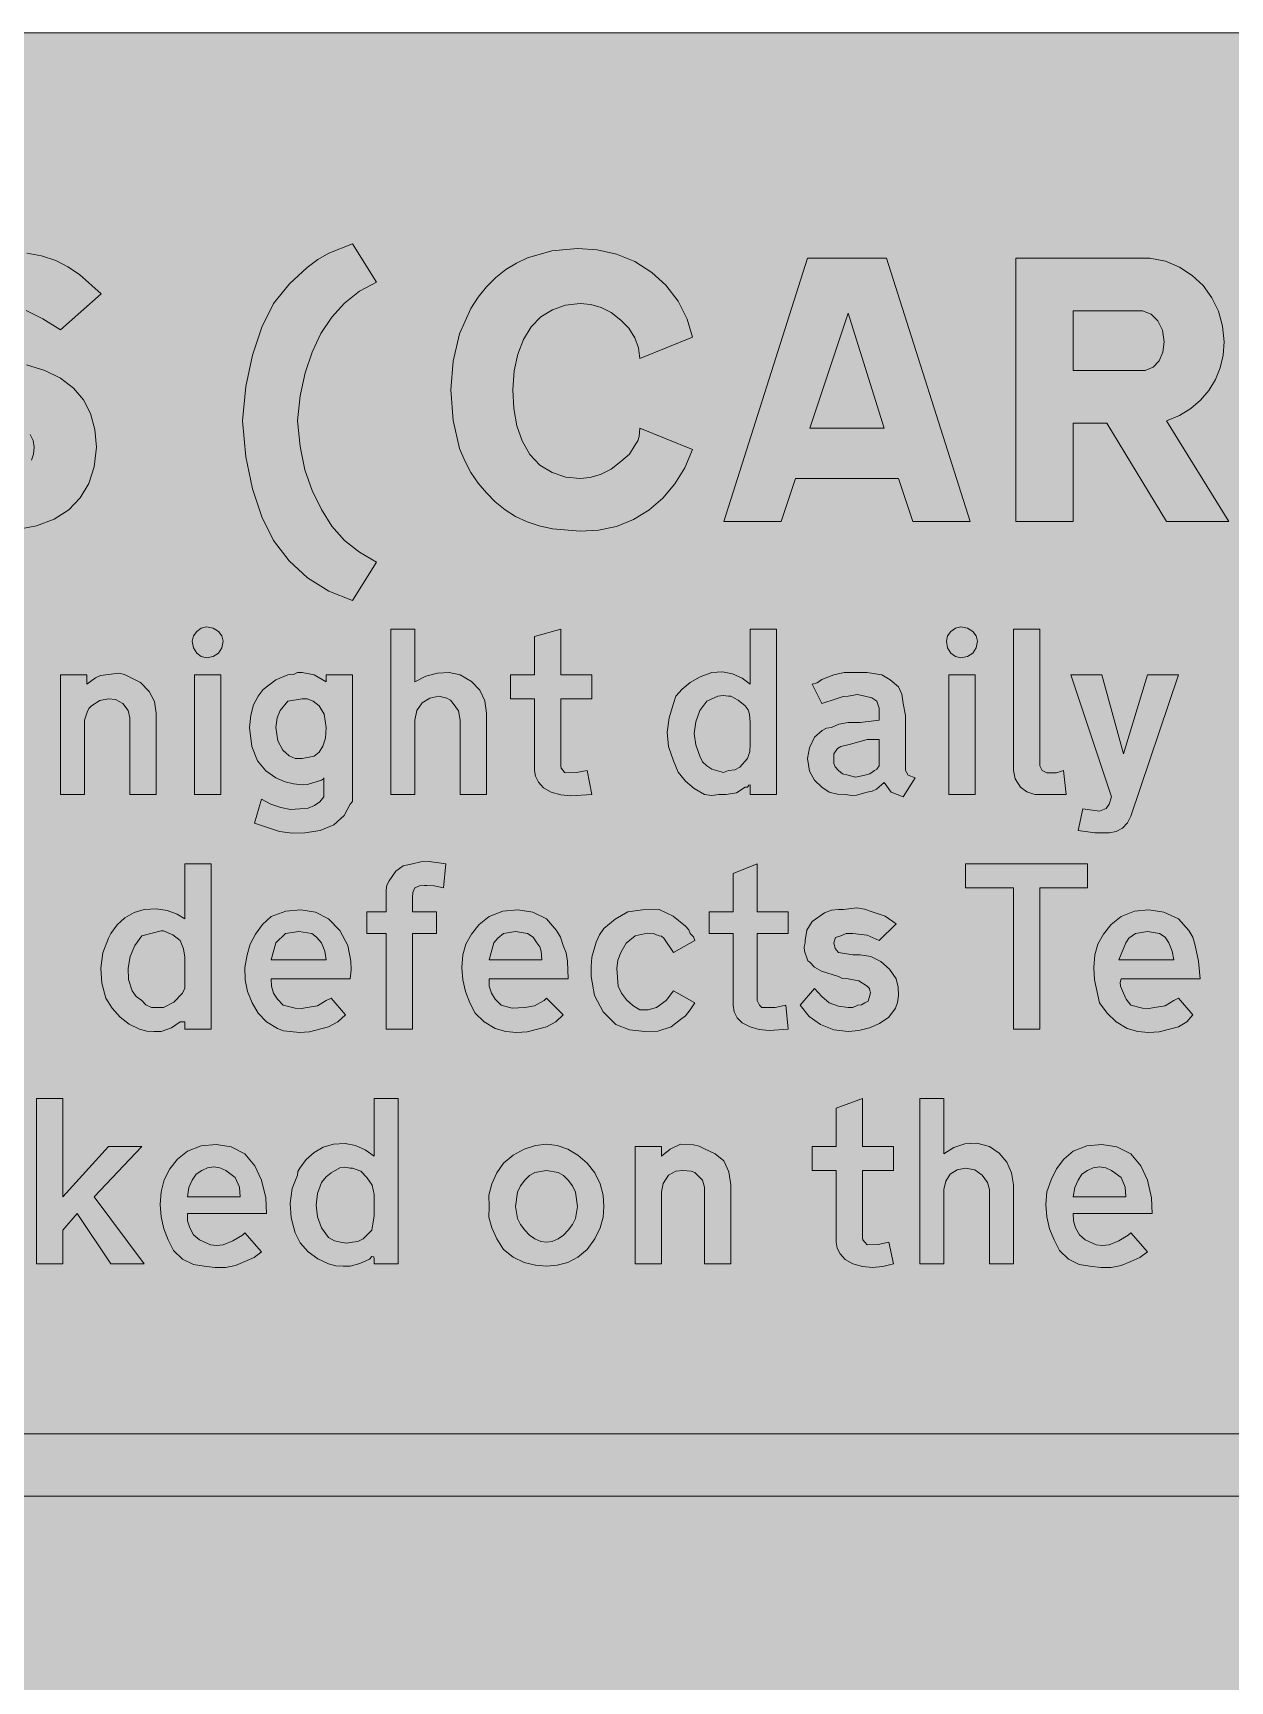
# Model space of a CAD drawing. Header units: metres. Extents: x 10 to 559, y 12 to 260.
# Drawn here: x 255.7 to 345.7, y 136.2 to 260.1 of the extents above; entities that cross this region are included whole.
import ezdxf

# ---------------------------------------------------------------- set-up
doc = ezdxf.new("R2010")
doc.units = ezdxf.units.M
doc.layers.add('FILL_BLACK_000000', color=7, linetype='Continuous', true_color=0x000000)
doc.layers.add('FILL_YELLOW_FFFF00', color=7, linetype='Continuous', true_color=0xffff00)

msp = doc.modelspace()

# ---------------------------------------------------------------- hatches: boundary and pattern name
at = {"layer": 'FILL_BLACK_000000', "true_color": 0x000000}
h = msp.add_hatch(color=7, dxfattribs=at)
h.dxf.hatch_style = 1
h.paths.add_polyline_path([(275.79, 229.01), (276.14, 227.27), (276.67, 225.7), (277.38, 224.28), (278.15, 223.03), (279.11, 221.96), (280.24, 221.07), (281.52, 220.32), (279.72, 217.44), (277.93, 218.14), (276.34, 219.15), (274.96, 220.43), (273.78, 221.94), (272.91, 223.73), (272.2, 225.83), (271.7, 228.24), (271.44, 230.94), (271.7, 233.53), (272.2, 235.89), (272.91, 237.98), (273.78, 239.76), (274.97, 241.24), (276.3, 242.46), (277.11, 243.07), (277.94, 243.56), (279.72, 244.26), (281.52, 241.38), (280.25, 240.68), (279.12, 239.8), (278.15, 238.74), (277.33, 237.51), (276.67, 236.11), (276.15, 234.55), (275.79, 232.82), (275.58, 230.94), (275.79, 229.01)])
h = msp.add_hatch(color=7, dxfattribs=at)
h.dxf.hatch_style = 1
h.paths.add_polyline_path([(249.62, 237.23), (249.77, 236.9), (250.09, 236.61), (250.56, 236.34), (251.75, 235.82), (253.62, 235.44), (255.21, 235.16), (256.59, 234.73), (257.76, 234.15), (258.73, 233.41), (259.48, 232.53), (260.02, 231.49), (260.35, 230.3), (260.46, 228.96), (260.28, 227.5), (259.88, 226.23), (259.25, 225.15), (258.39, 224.26), (257.29, 223.56), (255.95, 223.06), (254.37, 222.76), (252.54, 222.66), (251.09, 222.73), (249.7, 222.93), (248.39, 223.27), (247.14, 223.74), (245.99, 224.24), (244.96, 224.91), (244.03, 225.71), (243.18, 226.62), (246.78, 229.32), (248.16, 228.14), (249.59, 227.29), (251.06, 226.79), (252.54, 226.62), (253.96, 226.78), (254.51, 226.98), (254.97, 227.25), (255.32, 227.59), (255.58, 227.99), (255.73, 228.45), (255.78, 228.96), (255.7, 229.47), (255.48, 229.91), (255.12, 230.29), (254.61, 230.6), (253.2, 231.06), (251.28, 231.3), (249.94, 231.57), (248.75, 231.98), (247.71, 232.52), (246.82, 233.21), (246.09, 234.04), (245.51, 235.02), (245.08, 236.15), (244.8, 237.42), (245.04, 238.88), (245.48, 240.15), (246.14, 241.23), (247.03, 242.12), (248.14, 242.82), (249.48, 243.32), (251.07, 243.62), (252.9, 243.72), (255.22, 243.56), (256.32, 243.34), (257.4, 243), (258.31, 242.53), (259.18, 241.94), (260.82, 240.48), (257.76, 237.78), (256.44, 238.62), (255.19, 239.24), (254.01, 239.63), (252.9, 239.76), (251.51, 239.62), (250.97, 239.46), (250.54, 239.22), (250.19, 238.92), (249.94, 238.54), (249.66, 237.6), (249.62, 237.23)])
h = msp.add_hatch(color=7, dxfattribs=at)
h.dxf.hatch_style = 1
h.paths.add_polyline_path([(304.71, 227.42), (303.96, 226.2), (303.05, 225.13), (301.99, 224.23), (300.83, 223.52), (299.56, 223.01), (298.22, 222.72), (296.82, 222.66), (294.74, 222.83), (293.76, 223.05), (292.84, 223.36), (291.97, 223.76), (291.18, 224.25), (290.45, 224.85), (289.8, 225.54), (289.17, 226.26), (288.62, 227.05), (288.15, 227.93), (287.77, 228.87), (287.27, 230.96), (287.1, 233.28), (287.27, 235.43), (287.77, 237.49), (288.62, 239.38), (289.17, 240.24), (289.8, 241.02), (290.5, 241.71), (291.25, 242.31), (292.04, 242.8), (292.88, 243.2), (294.69, 243.73), (296.64, 243.9), (298.12, 243.8), (299.56, 243.47), (300.94, 242.91), (302.22, 242.1), (303.28, 241.15), (304.2, 239.94), (304.87, 238.59), (305.28, 237.24), (301.32, 235.62), (301.22, 236.42), (300.94, 237.19), (300.48, 237.9), (299.88, 238.5), (299.17, 239.08), (298.42, 239.47), (297.63, 239.69), (296.82, 239.76), (295.72, 239.64), (294.74, 239.3), (293.88, 238.75), (293.15, 238), (292.57, 237.07), (292.14, 235.96), (291.87, 234.7), (291.78, 233.28), (291.85, 231.86), (292.07, 230.58), (292.46, 229.43), (293.04, 228.42), (293.81, 227.61), (294.73, 227.05), (295.75, 226.72), (296.82, 226.62), (297.55, 226.69), (298.35, 226.91), (299.15, 227.3), (299.88, 227.88), (300.55, 228.44), (300.96, 229.14), (301.17, 229.44), (301.27, 229.77), (301.32, 230.4), (305.28, 228.78), (304.71, 227.42)])
h = msp.add_hatch(color=7, dxfattribs=at)
h.dxf.hatch_style = 1
h.paths.add_polyline_path([(320.76, 226.62), (313.02, 226.62), (311.94, 223.38), (307.62, 223.38), (313.92, 243.18), (319.86, 243.18), (326.16, 223.38), (321.84, 223.38), (320.76, 226.62)])
h.paths.add_polyline_path([(314.1, 230.4), (319.68, 230.4), (316.98, 239.04), (314.1, 230.4)], flags=16)
h = msp.add_hatch(color=7, dxfattribs=at)
h.dxf.hatch_style = 1
h.paths.add_polyline_path([(329.58, 223.38), (329.58, 243.18), (339.66, 243.18), (340.83, 242.94), (341.9, 242.5), (342.85, 241.88), (343.66, 241.11), (344.33, 240.2), (344.82, 239.18), (345.13, 238.07), (345.24, 236.88), (345.17, 235.89), (344.94, 234.94), (344.59, 234.05), (344.09, 233.23), (343.47, 232.5), (342.73, 231.87), (341.88, 231.34), (340.92, 230.94), (345.6, 223.38), (340.92, 223.38), (336.42, 230.76), (333.9, 230.76), (333.9, 223.38), (329.58, 223.38)])
h.paths.add_polyline_path([(339.3, 234.72), (339.9, 234.98), (340.36, 235.46), (340.64, 236.11), (340.74, 236.88), (340.61, 237.75), (340.27, 238.45), (339.75, 238.96), (339.12, 239.22), (338.94, 239.22), (333.9, 239.22), (333.9, 234.72), (339.12, 234.72), (339.3, 234.72)], flags=16)
h = msp.add_hatch(color=7, dxfattribs=at)
h.dxf.hatch_style = 1
h.paths.add_polyline_path([(269.9, 213.88), (269.64, 213.48), (269.24, 213.22), (268.74, 213.12), (268.34, 213.22), (268, 213.48), (267.75, 213.88), (267.66, 214.38), (267.75, 214.78), (268, 215.12), (268.34, 215.37), (268.74, 215.46), (269.24, 215.37), (269.64, 215.12), (269.9, 214.78), (270, 214.38), (269.9, 213.88)])
h = msp.add_hatch(color=7, dxfattribs=at)
h.dxf.hatch_style = 1
h.paths.add_polyline_path([(287.68, 209.14), (287.28, 209.7), (287.09, 209.94), (286.81, 210.1), (286.2, 210.24), (285.54, 210.11), (284.96, 209.74), (284.55, 209.18), (284.4, 208.44), (284.4, 202.86), (282.6, 202.86), (282.6, 215.28), (284.4, 215.28), (284.4, 211.32), (285.24, 211.76), (286.11, 211.99), (286.98, 212.03), (287.82, 211.86), (288.66, 211.36), (289.28, 210.69), (289.67, 209.89), (289.8, 208.98), (289.8, 202.86), (287.82, 202.86), (287.82, 208.44), (287.68, 209.14)])
h = msp.add_hatch(color=7, dxfattribs=at)
h.dxf.hatch_style = 1
h.paths.add_polyline_path([(297.72, 202.86), (296.12, 202.75), (295.37, 202.83), (294.66, 203.04), (294.08, 203.37), (293.69, 203.78), (293.47, 204.23), (293.4, 204.66), (293.4, 210.06), (291.6, 210.06), (291.6, 211.86), (293.4, 211.86), (293.4, 214.74), (295.38, 215.28), (295.38, 211.86), (297.72, 211.86), (297.72, 210.06), (295.38, 210.06), (295.38, 205.02), (295.4, 204.84), (295.56, 204.66), (295.65, 204.5), (295.74, 204.48), (296.55, 204.5), (297.36, 204.66), (297.72, 202.86)])
h = msp.add_hatch(color=7, dxfattribs=at)
h.dxf.hatch_style = 1
h.paths.add_polyline_path([(307.8, 202.86), (307.26, 202.86), (306.72, 202.79), (306.18, 202.86), (305.41, 203.3), (304.74, 203.85), (304.21, 204.53), (303.84, 205.38), (303.46, 206.46), (303.37, 207.54), (303.51, 208.62), (303.84, 209.7), (304.02, 210.24), (304.49, 210.77), (305.1, 211.27), (305.84, 211.71), (306.72, 212.04), (307.52, 212.08), (308.29, 211.93), (309, 211.61), (309.6, 211.14), (309.6, 215.28), (311.58, 215.28), (311.58, 202.86), (309.6, 202.86), (309.6, 203.58), (309.51, 203.56), (309.42, 203.4), (309.24, 203.4), (308.59, 202.99), (307.8, 202.86)])
h.paths.add_polyline_path([(308.83, 204.91), (309.42, 205.56), (309.58, 206.1), (309.6, 206.64), (309.6, 208.26), (309.55, 208.89), (309.45, 209.22), (309.24, 209.52), (308.7, 209.95), (308.16, 210.24), (307.98, 210.24), (307.57, 210.31), (307.17, 210.26), (306.36, 209.88), (305.82, 209.16), (305.52, 208.32), (305.41, 207.45), (305.52, 206.58), (305.82, 205.74), (306.02, 205.31), (306.36, 205.02), (306.72, 204.77), (307.08, 204.66), (307.6, 204.52), (307.98, 204.66), (308.46, 204.72), (308.83, 204.91)], flags=16)
h = msp.add_hatch(color=7, dxfattribs=at)
h.dxf.hatch_style = 1
h.paths.add_polyline_path([(326.6, 213.88), (326.34, 213.48), (325.94, 213.22), (325.44, 213.12), (325.04, 213.22), (324.7, 213.48), (324.45, 213.88), (324.36, 214.38), (324.45, 214.78), (324.7, 215.12), (325.04, 215.37), (325.44, 215.46), (325.94, 215.37), (326.34, 215.12), (326.6, 214.78), (326.7, 214.38), (326.6, 213.88)])
h = msp.add_hatch(color=7, dxfattribs=at)
h.dxf.hatch_style = 1
h.paths.add_polyline_path([(329.4, 215.28), (331.38, 215.28), (331.38, 205.02), (331.56, 204.66), (331.92, 204.48), (332.64, 204.48), (333.18, 204.66), (333.36, 202.86), (332.28, 202.86), (331.02, 202.86), (330.41, 203.06), (329.94, 203.4), (329.53, 204.03), (329.4, 204.66), (329.4, 215.28)])
h = msp.add_hatch(color=7, dxfattribs=at)
h.dxf.hatch_style = 1
h.paths.add_polyline_path([(260.73, 209.92), (260.1, 209.52), (259.89, 209.33), (259.76, 209.05), (259.56, 208.44), (259.56, 202.86), (257.76, 202.86), (257.76, 211.86), (259.74, 211.86), (259.74, 211.14), (260.39, 211.63), (260.78, 211.8), (261.18, 211.86), (262.15, 211.97), (262.57, 211.89), (262.98, 211.68), (263.77, 211.27), (264.42, 210.6), (264.82, 209.86), (264.96, 208.98), (264.96, 202.86), (262.98, 202.86), (262.98, 208.62), (262.84, 209.16), (262.44, 209.7), (261.9, 210.01), (261.36, 210.06), (260.73, 209.92)])
h = msp.add_hatch(color=7, dxfattribs=at)
h.dxf.hatch_style = 1
h.paths.add_polyline_path([(269.82, 211.86), (269.82, 202.86), (267.84, 202.86), (267.84, 211.86), (269.82, 211.86)])
h = msp.add_hatch(color=7, dxfattribs=at)
h.dxf.hatch_style = 1
h.paths.add_polyline_path([(274.32, 201.87), (275.06, 201.74), (275.76, 201.78), (276.37, 201.84), (276.86, 202.03), (277.25, 202.31), (277.56, 202.68), (277.56, 202.79), (277.56, 202.86), (277.56, 203.04), (277.56, 203.94), (277.56, 204.05), (277.56, 204.12), (277.54, 204.03), (277.38, 203.94), (276.32, 203.62), (275.94, 203.58), (275.29, 203.65), (274.65, 203.81), (273.96, 204.12), (273.19, 204.63), (272.56, 205.4), (272.14, 206.47), (271.98, 207.9), (272.06, 208.83), (272.28, 209.61), (272.61, 210.24), (273.01, 210.76), (273.95, 211.47), (274.86, 211.86), (275.29, 211.88), (275.58, 212.04), (275.76, 212.04), (275.94, 212.04), (276.84, 211.86), (277.74, 211.32), (277.74, 211.86), (279.72, 211.86), (279.72, 202.32), (279.54, 202.14), (279.08, 201.27), (278.3, 200.59), (277.29, 200.14), (276.12, 199.98), (275.17, 199.94), (274.23, 200.07), (272.34, 200.7), (272.88, 202.5), (273.58, 202.13), (274.32, 201.87)])
h.paths.add_polyline_path([(274.27, 209.16), (274.05, 208.61), (273.96, 207.9), (274.11, 206.88), (274.48, 206.19), (274.95, 205.77), (275.4, 205.56), (275.76, 205.56), (275.94, 205.56), (276.84, 205.74), (277.21, 206.05), (277.49, 206.48), (277.68, 207.08), (277.74, 207.9), (277.59, 208.9), (277.22, 209.52), (276.75, 209.87), (276.3, 210.06), (275.94, 210.06), (274.86, 209.88), (274.27, 209.16)], flags=16)
h = msp.add_hatch(color=7, dxfattribs=at)
h.dxf.hatch_style = 1
h.paths.add_polyline_path([(315.54, 203.04), (315, 203.42), (314.46, 203.94), (314.06, 204.61), (313.92, 205.56), (314.06, 206.37), (314.46, 207.18), (315.02, 207.67), (315.35, 207.84), (315.72, 207.9), (316.28, 208.15), (316.98, 208.26), (317.88, 208.26), (319.32, 208.44), (319.32, 208.8), (319.32, 209.34), (319.14, 209.88), (318.76, 210.13), (318.24, 210.24), (317.68, 210.37), (316.98, 210.24), (316.6, 210.22), (316.08, 210.06), (315, 209.7), (314.28, 211.14), (314.64, 211.25), (315, 211.5), (315.9, 211.86), (316.69, 212.02), (317.34, 212.04), (318.42, 212.02), (319.5, 211.86), (320.13, 211.48), (320.76, 210.96), (321.01, 210.4), (321.12, 209.7), (321.28, 208.8), (321.3, 207.9), (321.3, 205.02), (321.3, 204.66), (321.48, 204.3), (322.02, 204.12), (321.12, 202.68), (320.22, 203.04), (319.68, 203.76), (319.12, 203.26), (318.79, 203.1), (318.42, 203.04), (317.61, 202.81), (317.21, 202.79), (316.8, 202.86), (316.17, 202.88), (315.54, 203.04)])
h.paths.add_polyline_path([(318.24, 204.3), (318.6, 204.41), (318.96, 204.66), (319.14, 204.77), (319.32, 205.02), (319.32, 205.38), (319.32, 207), (318.42, 207), (317.16, 206.64), (316.44, 206.46), (316.17, 206.32), (315.9, 205.92), (315.9, 205.2), (316.01, 204.93), (316.26, 204.66), (316.55, 204.41), (316.98, 204.3), (317.54, 204.16), (318.24, 204.3)], flags=16)
h = msp.add_hatch(color=7, dxfattribs=at)
h.dxf.hatch_style = 1
h.paths.add_polyline_path([(326.52, 211.86), (326.52, 202.86), (324.54, 202.86), (324.54, 211.86), (326.52, 211.86)])
h = msp.add_hatch(color=7, dxfattribs=at)
h.dxf.hatch_style = 1
h.paths.add_polyline_path([(336.78, 202.68), (333.72, 211.86), (336.06, 211.86), (337.68, 205.92), (339.48, 211.86), (341.82, 211.86), (338.22, 201.24), (337.99, 200.74), (337.61, 200.34), (337.13, 200.08), (336.6, 199.98), (335.52, 199.98), (334.26, 200.16), (334.62, 201.78), (335.88, 201.6), (336.37, 201.8), (336.6, 202.14), (336.78, 202.68)])
h = msp.add_hatch(color=7, dxfattribs=at)
h.dxf.hatch_style = 1
h.paths.add_polyline_path([(265.32, 185.04), (264.78, 185.04), (264.24, 185.06), (263.7, 185.22), (262.93, 185.59), (262.24, 186.12), (261.65, 186.79), (261.18, 187.56), (260.88, 188.67), (260.8, 189.81), (260.95, 190.95), (261.36, 192.06), (261.54, 192.42), (262.01, 193.06), (262.6, 193.59), (263.29, 193.99), (264.06, 194.22), (264.97, 194.26), (265.79, 194.13), (266.52, 193.87), (267.12, 193.5), (267.12, 197.64), (269.1, 197.64), (269.1, 185.22), (267.12, 185.22), (267.12, 185.76), (266.94, 185.76), (266.76, 185.76), (266.11, 185.33), (265.32, 185.04)])
h.paths.add_polyline_path([(265.32, 192.6), (263.88, 192.24), (263.34, 191.52), (263.01, 190.68), (262.84, 189.81), (262.88, 188.94), (263.16, 188.1), (263.45, 187.67), (263.88, 187.38), (264.17, 187.04), (264.6, 186.84), (265.5, 186.84), (266.29, 187.24), (266.94, 187.92), (267.1, 188.3), (267.12, 188.82), (267.12, 190.62), (267.01, 191.25), (266.76, 191.88), (266.2, 192.31), (265.5, 192.6), (265.39, 192.6), (265.32, 192.6)], flags=16)
h = msp.add_hatch(color=7, dxfattribs=at)
h.dxf.hatch_style = 1
h.paths.add_polyline_path([(282.24, 185.22), (282.24, 192.42), (280.8, 192.42), (280.8, 194.04), (282.24, 194.04), (282.24, 195.66), (282.3, 196.04), (282.46, 196.38), (282.96, 197.1), (283.52, 197.5), (284.22, 197.64), (284.85, 197.8), (285.48, 197.82), (286.74, 197.64), (286.56, 195.84), (285.86, 196), (285.3, 196.02), (285.19, 196.02), (285.12, 196.02), (284.76, 196), (284.4, 195.84), (284.24, 195.48), (284.22, 195.12), (284.22, 194.04), (286.02, 194.04), (286.02, 192.42), (284.22, 192.42), (284.22, 185.22), (282.24, 185.22)])
h = msp.add_hatch(color=7, dxfattribs=at)
h.dxf.hatch_style = 1
h.paths.add_polyline_path([(312.48, 185.22), (311.04, 185.11), (310.3, 185.19), (309.6, 185.4), (309.02, 185.7), (308.63, 186.07), (308.41, 186.51), (308.34, 187.02), (308.34, 192.42), (306.54, 192.42), (306.54, 194.04), (308.34, 194.04), (308.34, 196.92), (310.14, 197.64), (310.14, 194.04), (312.48, 194.04), (312.48, 192.42), (310.14, 192.42), (310.14, 187.38), (310.32, 187.02), (310.5, 186.86), (310.68, 186.84), (311.49, 186.86), (312.3, 187.02), (312.48, 185.22)])
h = msp.add_hatch(color=7, dxfattribs=at)
h.dxf.hatch_style = 1
h.paths.add_polyline_path([(334.98, 195.84), (331.38, 195.84), (331.38, 185.22), (329.4, 185.22), (329.4, 195.84), (325.8, 195.84), (325.8, 197.64), (334.98, 197.64), (334.98, 195.84)])
h = msp.add_hatch(color=7, dxfattribs=at)
h.dxf.hatch_style = 1
h.paths.add_polyline_path([(274.07, 185.26), (273.24, 185.76), (272.63, 186.41), (272.16, 187.2), (271.83, 188.04), (271.64, 188.93), (271.63, 189.86), (271.8, 190.8), (272.03, 191.6), (272.43, 192.37), (272.96, 193.08), (273.6, 193.68), (274.71, 194.08), (275.83, 194.2), (276.92, 194.01), (277.92, 193.5), (278.77, 192.64), (279.36, 191.52), (279.58, 190.33), (279.61, 189.67), (279.54, 189), (273.6, 189), (273.62, 188.46), (273.78, 187.92), (274.07, 187.47), (274.5, 187.02), (275.4, 186.79), (275.87, 186.77), (276.3, 186.84), (277.09, 186.97), (277.74, 187.38), (278.1, 187.56), (279.18, 186.3), (278.62, 185.78), (277.92, 185.4), (276.48, 185.02), (275.74, 184.97), (275.04, 185.04), (274.53, 185.1), (274.07, 185.26)])
h.paths.add_polyline_path([(277.63, 191.07), (277.38, 191.7), (277.02, 192.13), (276.66, 192.42), (275.67, 192.55), (274.68, 192.42), (273.96, 191.7), (273.6, 190.44), (277.74, 190.44), (277.63, 191.07)], flags=16)
h = msp.add_hatch(color=7, dxfattribs=at)
h.dxf.hatch_style = 1
h.paths.add_polyline_path([(289.62, 185.76), (288.94, 186.41), (288.54, 187.2), (288.2, 188.04), (288, 188.93), (287.93, 189.86), (288, 190.8), (288.23, 191.6), (288.65, 192.37), (289.24, 193.08), (289.98, 193.68), (291.01, 194.08), (292.14, 194.2), (293.27, 194.01), (294.3, 193.5), (295.06, 192.64), (295.36, 192.13), (295.56, 191.52), (295.77, 190.95), (295.87, 190.33), (295.92, 189), (289.98, 189), (290, 188.46), (290.16, 187.92), (290.45, 187.47), (290.88, 187.02), (291.71, 186.79), (292.68, 186.84), (293.4, 186.97), (294.12, 187.38), (294.3, 187.56), (295.56, 186.3), (295, 185.78), (294.3, 185.4), (292.84, 185.02), (292.05, 184.97), (291.24, 185.04), (290.43, 185.26), (289.62, 185.76)])
h.paths.add_polyline_path([(293.89, 191.07), (293.79, 191.4), (293.58, 191.7), (293.29, 192.13), (292.86, 192.42), (291.96, 192.55), (291.06, 192.42), (290.63, 192.06), (290.34, 191.7), (289.98, 190.44), (293.94, 190.44), (293.89, 191.07)], flags=16)
h = msp.add_hatch(color=7, dxfattribs=at)
h.dxf.hatch_style = 1
h.paths.add_polyline_path([(301.95, 186.68), (302.58, 186.84), (303.3, 187.38), (303.84, 188.1), (305.46, 187.2), (305.1, 186.66), (304.74, 186.23), (304.38, 185.94), (303.66, 185.4), (302.67, 185.08), (301.68, 185.04), (300.53, 185.17), (299.52, 185.58), (298.57, 186.52), (297.9, 187.74), (297.67, 189.18), (297.65, 189.92), (297.72, 190.62), (298.03, 191.77), (298.28, 192.32), (298.62, 192.78), (299.45, 193.48), (300.42, 194.04), (301.52, 194.2), (302.76, 194.22), (303.82, 193.72), (304.74, 192.96), (304.99, 192.69), (305.1, 192.42), (305.35, 192.15), (305.46, 191.88), (303.84, 190.98), (303.12, 192.06), (302.94, 192.22), (302.76, 192.24), (302.33, 192.42), (301.86, 192.44), (300.96, 192.24), (300.28, 191.68), (299.88, 190.98), (299.67, 190.41), (299.59, 189.79), (299.7, 188.46), (299.93, 187.93), (300.31, 187.42), (300.79, 186.99), (301.32, 186.66), (301.95, 186.68)])
h = msp.add_hatch(color=7, dxfattribs=at)
h.dxf.hatch_style = 1
h.paths.add_polyline_path([(317.34, 190.8), (317.88, 190.8), (318.68, 190.67), (319.43, 190.3), (320.08, 189.74), (320.58, 189), (320.74, 188.37), (320.76, 187.74), (320.7, 187.23), (320.53, 186.79), (320.04, 186.12), (319.33, 185.65), (318.58, 185.31), (317.79, 185.11), (316.98, 185.04), (315.91, 185.17), (314.91, 185.56), (314.04, 186.18), (313.38, 187.02), (314.46, 188.28), (315, 187.67), (315.54, 187.2), (316.26, 186.95), (316.98, 186.84), (317.34, 186.86), (317.7, 187.02), (317.97, 187.04), (318.24, 187.2), (318.49, 187.33), (318.6, 187.74), (318.67, 187.99), (318.6, 188.1), (318.58, 188.28), (318.42, 188.46), (317.77, 188.86), (316.98, 189), (316.55, 189.02), (316.26, 189.18), (314.98, 189.58), (314.46, 189.89), (314.1, 190.26), (313.94, 190.35), (313.92, 190.44), (313.69, 191.07), (313.67, 191.4), (313.74, 191.7), (313.74, 191.88), (313.87, 192.67), (314.28, 193.32), (315.2, 193.97), (315.72, 194.16), (316.26, 194.22), (316.62, 194.22), (317.63, 194.33), (318.21, 194.25), (318.78, 194.04), (319.75, 193.72), (320.58, 193.14), (319.32, 191.88), (318.4, 192.28), (317.34, 192.42), (316.82, 192.4), (316.44, 192.24), (316.03, 192.1), (315.9, 191.7), (316.01, 191.27), (316.26, 190.98), (317.34, 190.8)])
h = msp.add_hatch(color=7, dxfattribs=at)
h.dxf.hatch_style = 1
h.paths.add_polyline_path([(337.14, 185.76), (336.44, 186.41), (335.88, 187.2), (335.5, 188.93), (335.45, 189.86), (335.52, 190.8), (335.75, 191.6), (336.17, 192.37), (336.76, 193.08), (337.5, 193.68), (338.5, 194.08), (339.59, 194.2), (340.71, 194.01), (341.82, 193.5), (342.58, 192.64), (342.88, 192.13), (343.08, 191.52), (343.33, 190.33), (343.44, 189), (337.5, 189), (337.43, 188.73), (337.45, 188.46), (337.68, 187.92), (337.88, 187.47), (338.22, 187.02), (339.12, 186.79), (339.59, 186.77), (340.02, 186.84), (340.81, 186.97), (341.46, 187.38), (341.82, 187.56), (342.9, 186.3), (342.43, 185.78), (341.82, 185.4), (340.36, 185.02), (339.57, 184.97), (338.76, 185.04), (337.95, 185.26), (337.14, 185.76)])
h.paths.add_polyline_path([(341.35, 191.07), (341.1, 191.7), (340.81, 192.13), (340.38, 192.42), (339.48, 192.55), (338.58, 192.42), (338.08, 192.06), (337.86, 191.7), (337.32, 190.44), (341.46, 190.44), (341.35, 191.07)], flags=16)
h = msp.add_hatch(color=7, dxfattribs=at)
h.dxf.hatch_style = 1
h.paths.add_polyline_path([(261.36, 176.4), (263.88, 176.4), (260.28, 172.62), (264.06, 167.58), (261.54, 167.58), (259.02, 171.36), (257.94, 170.1), (257.94, 167.58), (255.96, 167.58), (255.96, 180), (257.94, 180), (257.94, 172.62), (261.36, 176.4)])
h = msp.add_hatch(color=7, dxfattribs=at)
h.dxf.hatch_style = 1
h.paths.add_polyline_path([(279, 167.4), (278.46, 167.42), (277.92, 167.58), (277.12, 167.95), (276.39, 168.48), (275.79, 169.15), (275.4, 169.92), (275.1, 171.03), (275.02, 172.15), (275.17, 173.24), (275.58, 174.24), (275.6, 174.51), (275.76, 174.78), (276.23, 175.42), (276.82, 175.95), (277.51, 176.35), (278.28, 176.58), (279.16, 176.62), (279.94, 176.47), (280.66, 176.15), (281.34, 175.68), (281.34, 175.79), (281.34, 175.86), (281.34, 180), (283.14, 180), (283.14, 167.58), (281.34, 167.58), (281.34, 167.94), (281.32, 168.1), (281.16, 168.12), (280.98, 167.94), (280.26, 167.6), (279.54, 167.4), (279, 167.4)])
h.paths.add_polyline_path([(280.51, 169.45), (281.16, 170.1), (281.34, 171.18), (281.34, 172.8), (281.2, 173.5), (280.8, 174.06), (280.33, 174.55), (279.72, 174.78), (279.54, 174.78), (279.14, 174.85), (278.75, 174.8), (278.1, 174.42), (277.74, 174.13), (277.38, 173.7), (277.08, 172.86), (276.97, 171.99), (277.08, 171.12), (277.38, 170.28), (277.92, 169.56), (278.37, 169.31), (278.82, 169.2), (279.27, 169.13), (279.72, 169.2), (280.12, 169.26), (280.51, 169.45)], flags=16)
h = msp.add_hatch(color=7, dxfattribs=at)
h.dxf.hatch_style = 1
h.paths.add_polyline_path([(320.4, 167.58), (319.59, 167.38), (318.8, 167.31), (318.05, 167.38), (317.34, 167.58), (316.76, 167.91), (316.37, 168.32), (316.15, 168.77), (316.08, 169.2), (316.08, 174.6), (314.28, 174.6), (314.28, 176.4), (316.08, 176.4), (316.08, 179.28), (318.06, 180), (318.06, 176.4), (320.4, 176.4), (320.4, 174.6), (318.06, 174.6), (318.06, 169.56), (318.08, 169.38), (318.24, 169.2), (318.42, 169.02), (319.23, 169.04), (320.04, 169.2), (320.4, 167.58)])
h = msp.add_hatch(color=7, dxfattribs=at)
h.dxf.hatch_style = 1
h.paths.add_polyline_path([(327.46, 173.7), (327.06, 174.24), (326.5, 174.64), (325.8, 174.78), (325.17, 174.65), (324.65, 174.31), (324.31, 173.79), (324.18, 173.16), (324.18, 167.58), (322.38, 167.58), (322.38, 180), (324.18, 180), (324.18, 175.86), (324.92, 176.32), (325.75, 176.6), (326.66, 176.64), (327.6, 176.4), (328.34, 175.9), (328.9, 175.23), (329.27, 174.43), (329.4, 173.52), (329.4, 167.58), (327.6, 167.58), (327.6, 173.16), (327.46, 173.7)])
h = msp.add_hatch(color=7, dxfattribs=at)
h.dxf.hatch_style = 1
h.paths.add_polyline_path([(266.94, 167.94), (266.26, 168.59), (265.86, 169.38), (265.52, 170.22), (265.32, 171.11), (265.25, 172.04), (265.32, 172.98), (265.55, 173.89), (265.97, 174.71), (266.56, 175.44), (267.3, 176.04), (268.33, 176.44), (269.46, 176.56), (270.59, 176.37), (271.62, 175.86), (272.38, 174.94), (272.88, 173.88), (273.19, 172.55), (273.24, 171.36), (267.3, 171.36), (267.32, 170.82), (267.48, 170.28), (267.77, 169.76), (268.2, 169.38), (269.03, 169), (269.49, 168.95), (270, 169.02), (270.72, 169.31), (271.44, 169.74), (271.62, 169.92), (272.88, 168.48), (272.32, 168.05), (271.62, 167.76), (270.91, 167.45), (270.16, 167.31), (269.37, 167.3), (268.56, 167.4), (267.75, 167.53), (266.94, 167.94)])
h.paths.add_polyline_path([(271.21, 173.34), (270.9, 174.06), (270.18, 174.6), (269.75, 174.8), (269.28, 174.87), (268.81, 174.8), (268.38, 174.6), (267.95, 174.31), (267.66, 173.88), (267.41, 173.32), (267.3, 172.62), (271.26, 172.62), (271.21, 173.34)], flags=16)
h = msp.add_hatch(color=7, dxfattribs=at)
h.dxf.hatch_style = 1
h.paths.add_polyline_path([(290.18, 173.59), (290.56, 174.41), (291.06, 175.14), (291.79, 175.74), (292.61, 176.2), (293.46, 176.48), (294.3, 176.58), (295.11, 176.48), (295.9, 176.2), (296.65, 175.74), (297.36, 175.14), (297.94, 174.41), (298.33, 173.59), (298.55, 172.74), (298.62, 171.9), (298.55, 171.09), (298.33, 170.28), (297.94, 169.47), (297.36, 168.66), (296.65, 168.08), (295.9, 167.69), (295.11, 167.47), (294.3, 167.4), (293.46, 167.47), (292.61, 167.69), (291.79, 168.08), (291.06, 168.66), (290.56, 169.47), (290.18, 170.28), (289.97, 171.09), (289.98, 171.9), (289.97, 172.74), (290.18, 173.59)])
h.paths.add_polyline_path([(293.01, 174.22), (292.68, 173.88), (292.34, 173.44), (292.12, 172.96), (291.96, 171.9), (292.12, 171), (292.34, 170.53), (292.68, 170.1), (293.01, 169.73), (293.42, 169.45), (293.87, 169.26), (294.3, 169.2), (294.73, 169.26), (295.18, 169.45), (295.59, 169.73), (295.92, 170.1), (296.26, 170.53), (296.48, 171), (296.64, 171.9), (296.48, 172.96), (296.26, 173.44), (295.92, 173.88), (295.59, 174.22), (295.18, 174.44), (294.3, 174.6), (293.42, 174.44), (293.01, 174.22)], flags=16)
h = msp.add_hatch(color=7, dxfattribs=at)
h.dxf.hatch_style = 1
h.paths.add_polyline_path([(304.02, 174.55), (303.48, 174.24), (303.08, 173.61), (302.94, 172.98), (302.94, 167.58), (300.96, 167.58), (300.96, 176.4), (302.94, 176.4), (302.94, 175.68), (303.59, 176.2), (304.38, 176.58), (305.35, 176.53), (305.77, 176.43), (306.18, 176.22), (306.97, 175.84), (307.62, 175.32), (308.02, 174.49), (308.16, 173.52), (308.16, 167.58), (306.18, 167.58), (306.18, 173.34), (306.04, 173.86), (305.64, 174.24), (305.45, 174.45), (305.17, 174.55), (304.56, 174.6), (304.02, 174.55)])
h = msp.add_hatch(color=7, dxfattribs=at)
h.dxf.hatch_style = 1
h.paths.add_polyline_path([(333.54, 167.94), (332.86, 168.59), (332.46, 169.38), (332.12, 170.22), (331.92, 171.11), (331.85, 172.04), (331.92, 172.98), (332.23, 173.89), (332.64, 174.71), (333.19, 175.44), (333.9, 176.04), (334.93, 176.44), (336.06, 176.56), (337.19, 176.37), (338.22, 175.86), (338.98, 174.94), (339.48, 173.88), (339.79, 172.55), (339.84, 171.36), (333.9, 171.36), (333.92, 170.82), (334.08, 170.28), (334.37, 169.76), (334.8, 169.38), (335.63, 169), (336.09, 168.95), (336.6, 169.02), (337.32, 169.31), (338.04, 169.74), (338.22, 169.92), (339.48, 168.48), (338.92, 168.05), (338.22, 167.76), (337.51, 167.45), (336.76, 167.31), (335.97, 167.3), (335.16, 167.4), (334.35, 167.53), (333.54, 167.94)])
h.paths.add_polyline_path([(337.81, 173.34), (337.5, 174.06), (336.78, 174.6), (336.35, 174.8), (335.88, 174.87), (335.41, 174.8), (334.98, 174.6), (334.55, 174.31), (334.26, 173.88), (334.01, 173.32), (333.9, 172.62), (337.86, 172.62), (337.81, 173.34)], flags=16)
h = msp.add_hatch(color=7, dxfattribs=at)
h.dxf.hatch_style = 1
h.paths.add_polyline_path([(492.12, 159.48), (499.32, 159.48), (506.34, 152.46), (499.32, 145.44), (492.12, 145.44), (496.8, 150.12), (63.36, 150.12), (63.36, 154.8), (496.8, 154.8), (492.12, 159.48)])
at = {"layer": 'FILL_YELLOW_FFFF00', "true_color": 0xffff00}
h = msp.add_hatch(color=7, dxfattribs=at)
h.dxf.hatch_style = 1
h.paths.add_polyline_path([(553.76, 259.97), (555.08, 259.58), (556.32, 258.96), (557.46, 258.12), (558.3, 256.98), (558.92, 255.73), (559.31, 254.42), (559.44, 253.08), (559.44, 19.26), (559.31, 17.91), (558.9, 16.56), (558.25, 15.32), (557.46, 14.22), (556.29, 13.27), (555.01, 12.6), (553.69, 12.19), (552.42, 12.06), (17.28, 12.06), (16.04, 12.19), (14.78, 12.6), (13.56, 13.27), (12.42, 14.22), (11.48, 15.36), (10.8, 16.6), (10.4, 17.92), (10.26, 19.26), (10.26, 253.08), (10.4, 254.41), (10.8, 255.6), (11.48, 256.93), (12.42, 258.12), (13.52, 259.06), (14.76, 259.74), (16.09, 260.05), (17.28, 260.1), (552.42, 260.1), (553.76, 259.97)])

# ---------------------------------------------------------------- linework, layer by layer
at = {"layer": 'FILL_BLACK_000000', "lineweight": 0, "true_color": 0x000000}
for points in [[(275.79, 229.01), (276.14, 227.27), (276.67, 225.7), (277.38, 224.28), (278.15, 223.03), (279.11, 221.96), (280.24, 221.07), (281.52, 220.32), (279.72, 217.44), (277.93, 218.14), (276.34, 219.15), (274.96, 220.43), (273.78, 221.94), (272.91, 223.73), (272.2, 225.83), (271.7, 228.24), (271.44, 230.94), (271.7, 233.53), (272.2, 235.89), (272.91, 237.98), (273.78, 239.76), (274.97, 241.24), (276.3, 242.46), (277.11, 243.07), (277.94, 243.56), (279.72, 244.26), (281.52, 241.38), (280.25, 240.68), (279.12, 239.8), (278.15, 238.74), (277.33, 237.51), (276.67, 236.11), (276.15, 234.55), (275.79, 232.82), (275.58, 230.94)], [(304.71, 227.42), (303.96, 226.2), (303.05, 225.13), (301.99, 224.23), (300.83, 223.52), (299.56, 223.01), (298.22, 222.72), (296.82, 222.66), (294.74, 222.83), (293.76, 223.05), (292.84, 223.36), (291.97, 223.76), (291.18, 224.25), (290.45, 224.85), (289.8, 225.54), (289.17, 226.26), (288.62, 227.05), (288.15, 227.93), (287.77, 228.87), (287.27, 230.96), (287.1, 233.28), (287.27, 235.43), (287.77, 237.49), (288.62, 239.38), (289.17, 240.24), (289.8, 241.02), (290.5, 241.71), (291.25, 242.31), (292.04, 242.8), (292.88, 243.2), (294.69, 243.73), (296.64, 243.9), (298.12, 243.8), (299.56, 243.47), (300.94, 242.91), (302.22, 242.1), (303.28, 241.15), (304.2, 239.94), (304.87, 238.59), (305.28, 237.24), (301.32, 235.62), (301.22, 236.42), (300.94, 237.19), (300.48, 237.9), (299.88, 238.5), (299.17, 239.08), (298.42, 239.47), (297.63, 239.69), (296.82, 239.76), (295.72, 239.64), (294.74, 239.3), (293.88, 238.75), (293.15, 238), (292.57, 237.07), (292.14, 235.96), (291.87, 234.7), (291.78, 233.28), (291.85, 231.86), (292.07, 230.58), (292.46, 229.43), (293.04, 228.42), (293.81, 227.61), (294.73, 227.05), (295.75, 226.72), (296.82, 226.62), (297.55, 226.69), (298.35, 226.91), (299.15, 227.3), (299.88, 227.88), (300.55, 228.44), (300.96, 229.14), (301.17, 229.44), (301.27, 229.77), (301.32, 230.4), (305.28, 228.78)], [(320.76, 226.62), (313.02, 226.62), (311.94, 223.38), (307.62, 223.38), (313.92, 243.18), (319.86, 243.18), (326.16, 223.38), (321.84, 223.38)], [(329.58, 223.38), (329.58, 243.18), (339.66, 243.18), (340.83, 242.94), (341.9, 242.5), (342.85, 241.88), (343.66, 241.11), (344.33, 240.2), (344.82, 239.18), (345.13, 238.07), (345.24, 236.88), (345.17, 235.89), (344.94, 234.94), (344.59, 234.05), (344.09, 233.23), (343.47, 232.5), (342.73, 231.87), (341.88, 231.34), (340.92, 230.94), (345.6, 223.38), (340.92, 223.38), (336.42, 230.76), (333.9, 230.76), (333.9, 223.38)], [(339.3, 234.72), (339.9, 234.98), (340.36, 235.46), (340.64, 236.11), (340.74, 236.88), (340.61, 237.75), (340.27, 238.45), (339.75, 238.96), (339.12, 239.22), (338.94, 239.22), (333.9, 239.22), (333.9, 234.72), (339.12, 234.72)], [(314.1, 230.4), (319.68, 230.4), (316.98, 239.04)], [(269.9, 213.88), (269.64, 213.48), (269.24, 213.22), (268.74, 213.12), (268.34, 213.22), (268, 213.48), (267.75, 213.88), (267.66, 214.38), (267.75, 214.78), (268, 215.12), (268.34, 215.37), (268.74, 215.46), (269.24, 215.37), (269.64, 215.12), (269.9, 214.78), (270, 214.38)], [(287.68, 209.14), (287.28, 209.7), (287.09, 209.94), (286.81, 210.1), (286.2, 210.24), (285.54, 210.11), (284.96, 209.74), (284.55, 209.18), (284.4, 208.44), (284.4, 202.86), (282.6, 202.86), (282.6, 215.28), (284.4, 215.28), (284.4, 211.32), (285.24, 211.76), (286.11, 211.99), (286.98, 212.03), (287.82, 211.86), (288.66, 211.36), (289.28, 210.69), (289.67, 209.89), (289.8, 208.98), (289.8, 202.86), (287.82, 202.86), (287.82, 208.44)], [(297.72, 202.86), (296.12, 202.75), (295.37, 202.83), (294.66, 203.04), (294.08, 203.37), (293.69, 203.78), (293.47, 204.23), (293.4, 204.66), (293.4, 210.06), (291.6, 210.06), (291.6, 211.86), (293.4, 211.86), (293.4, 214.74), (295.38, 215.28), (295.38, 211.86), (297.72, 211.86), (297.72, 210.06), (295.38, 210.06), (295.38, 205.02), (295.4, 204.84), (295.56, 204.66), (295.65, 204.5), (295.74, 204.48), (296.55, 204.5), (297.36, 204.66)], [(307.8, 202.86), (307.26, 202.86), (306.72, 202.79), (306.18, 202.86), (305.41, 203.3), (304.74, 203.85), (304.21, 204.53), (303.84, 205.38), (303.46, 206.46), (303.37, 207.54), (303.51, 208.62), (303.84, 209.7), (304.02, 210.24), (304.49, 210.77), (305.1, 211.27), (305.84, 211.71), (306.72, 212.04), (307.52, 212.08), (308.29, 211.93), (309, 211.61), (309.6, 211.14), (309.6, 215.28), (311.58, 215.28), (311.58, 202.86), (309.6, 202.86), (309.6, 203.58), (309.51, 203.56), (309.42, 203.4), (309.24, 203.4), (308.59, 202.99)], [(326.6, 213.88), (326.34, 213.48), (325.94, 213.22), (325.44, 213.12), (325.04, 213.22), (324.7, 213.48), (324.45, 213.88), (324.36, 214.38), (324.45, 214.78), (324.7, 215.12), (325.04, 215.37), (325.44, 215.46), (325.94, 215.37), (326.34, 215.12), (326.6, 214.78), (326.7, 214.38)], [(329.4, 215.28), (331.38, 215.28), (331.38, 205.02), (331.56, 204.66), (331.92, 204.48), (332.64, 204.48), (333.18, 204.66), (333.36, 202.86), (332.28, 202.86), (331.02, 202.86), (330.41, 203.06), (329.94, 203.4), (329.53, 204.03), (329.4, 204.66)], [(260.73, 209.92), (260.1, 209.52), (259.89, 209.33), (259.76, 209.05), (259.56, 208.44), (259.56, 202.86), (257.76, 202.86), (257.76, 211.86), (259.74, 211.86), (259.74, 211.14), (260.39, 211.63), (260.78, 211.8), (261.18, 211.86), (262.15, 211.97), (262.57, 211.89), (262.98, 211.68), (263.77, 211.27), (264.42, 210.6), (264.82, 209.86), (264.96, 208.98), (264.96, 202.86), (262.98, 202.86), (262.98, 208.62), (262.84, 209.16), (262.44, 209.7), (261.9, 210.01), (261.36, 210.06)], [(269.82, 211.86), (269.82, 202.86), (267.84, 202.86), (267.84, 211.86)], [(274.32, 201.87), (275.06, 201.74), (275.76, 201.78), (276.37, 201.84), (276.86, 202.03), (277.25, 202.31), (277.56, 202.68), (277.56, 202.79), (277.56, 202.86), (277.56, 203.04), (277.56, 203.94), (277.56, 204.05), (277.56, 204.12), (277.54, 204.03), (277.38, 203.94), (276.32, 203.62), (275.94, 203.58), (275.29, 203.65), (274.65, 203.81), (273.96, 204.12), (273.19, 204.63), (272.56, 205.4), (272.14, 206.47), (271.98, 207.9), (272.06, 208.83), (272.28, 209.61), (272.61, 210.24), (273.01, 210.76), (273.95, 211.47), (274.86, 211.86), (275.29, 211.88), (275.58, 212.04), (275.76, 212.04), (275.94, 212.04), (276.84, 211.86), (277.74, 211.32), (277.74, 211.86), (279.72, 211.86), (279.72, 202.32), (279.54, 202.14), (279.08, 201.27), (278.3, 200.59), (277.29, 200.14), (276.12, 199.98), (275.17, 199.94), (274.23, 200.07), (272.34, 200.7), (272.88, 202.5), (273.58, 202.13)], [(315.54, 203.04), (315, 203.42), (314.46, 203.94), (314.06, 204.61), (313.92, 205.56), (314.06, 206.37), (314.46, 207.18), (315.02, 207.67), (315.35, 207.84), (315.72, 207.9), (316.28, 208.15), (316.98, 208.26), (317.88, 208.26), (319.32, 208.44), (319.32, 208.8), (319.32, 209.34), (319.14, 209.88), (318.76, 210.13), (318.24, 210.24), (317.68, 210.37), (316.98, 210.24), (316.6, 210.22), (316.08, 210.06), (315, 209.7), (314.28, 211.14), (314.64, 211.25), (315, 211.5), (315.9, 211.86), (316.69, 212.02), (317.34, 212.04), (318.42, 212.02), (319.5, 211.86), (320.13, 211.48), (320.76, 210.96), (321.01, 210.4), (321.12, 209.7), (321.28, 208.8), (321.3, 207.9), (321.3, 205.02), (321.3, 204.66), (321.48, 204.3), (322.02, 204.12), (321.12, 202.68), (320.22, 203.04), (319.68, 203.76), (319.12, 203.26), (318.79, 203.1), (318.42, 203.04), (317.61, 202.81), (317.21, 202.79), (316.8, 202.86), (316.17, 202.88)], [(326.52, 211.86), (326.52, 202.86), (324.54, 202.86), (324.54, 211.86)], [(336.78, 202.68), (333.72, 211.86), (336.06, 211.86), (337.68, 205.92), (339.48, 211.86), (341.82, 211.86), (338.22, 201.24), (337.99, 200.74), (337.61, 200.34), (337.13, 200.08), (336.6, 199.98), (335.52, 199.98), (334.26, 200.16), (334.62, 201.78), (335.88, 201.6), (336.37, 201.8), (336.6, 202.14)], [(274.27, 209.16), (274.05, 208.61), (273.96, 207.9), (274.11, 206.88), (274.48, 206.19), (274.95, 205.77), (275.4, 205.56), (275.76, 205.56), (275.94, 205.56), (276.84, 205.74), (277.21, 206.05), (277.49, 206.48), (277.68, 207.08), (277.74, 207.9), (277.59, 208.9), (277.22, 209.52), (276.75, 209.87), (276.3, 210.06), (275.94, 210.06), (274.86, 209.88)], [(308.83, 204.91), (309.42, 205.56), (309.58, 206.1), (309.6, 206.64), (309.6, 208.26), (309.55, 208.89), (309.45, 209.22), (309.24, 209.52), (308.7, 209.95), (308.16, 210.24), (307.98, 210.24), (307.57, 210.31), (307.17, 210.26), (306.36, 209.88), (305.82, 209.16), (305.52, 208.32), (305.41, 207.45), (305.52, 206.58), (305.82, 205.74), (306.02, 205.31), (306.36, 205.02), (306.72, 204.77), (307.08, 204.66), (307.6, 204.52), (307.98, 204.66), (308.46, 204.72)], [(318.24, 204.3), (318.6, 204.41), (318.96, 204.66), (319.14, 204.77), (319.32, 205.02), (319.32, 205.38), (319.32, 207), (318.42, 207), (317.16, 206.64), (316.44, 206.46), (316.17, 206.32), (315.9, 205.92), (315.9, 205.2), (316.01, 204.93), (316.26, 204.66), (316.55, 204.41), (316.98, 204.3), (317.54, 204.16)], [(265.32, 185.04), (264.78, 185.04), (264.24, 185.06), (263.7, 185.22), (262.93, 185.59), (262.24, 186.12), (261.65, 186.79), (261.18, 187.56), (260.88, 188.67), (260.8, 189.81), (260.95, 190.95), (261.36, 192.06), (261.54, 192.42), (262.01, 193.06), (262.6, 193.59), (263.29, 193.99), (264.06, 194.22), (264.97, 194.26), (265.79, 194.13), (266.52, 193.87), (267.12, 193.5), (267.12, 197.64), (269.1, 197.64), (269.1, 185.22), (267.12, 185.22), (267.12, 185.76), (266.94, 185.76), (266.76, 185.76), (266.11, 185.33)], [(282.24, 185.22), (282.24, 192.42), (280.8, 192.42), (280.8, 194.04), (282.24, 194.04), (282.24, 195.66), (282.3, 196.04), (282.46, 196.38), (282.96, 197.1), (283.52, 197.5), (284.22, 197.64), (284.85, 197.8), (285.48, 197.82), (286.74, 197.64), (286.56, 195.84), (285.86, 196), (285.3, 196.02), (285.19, 196.02), (285.12, 196.02), (284.76, 196), (284.4, 195.84), (284.24, 195.48), (284.22, 195.12), (284.22, 194.04), (286.02, 194.04), (286.02, 192.42), (284.22, 192.42), (284.22, 185.22)], [(312.48, 185.22), (311.04, 185.11), (310.3, 185.19), (309.6, 185.4), (309.02, 185.7), (308.63, 186.07), (308.41, 186.51), (308.34, 187.02), (308.34, 192.42), (306.54, 192.42), (306.54, 194.04), (308.34, 194.04), (308.34, 196.92), (310.14, 197.64), (310.14, 194.04), (312.48, 194.04), (312.48, 192.42), (310.14, 192.42), (310.14, 187.38), (310.32, 187.02), (310.5, 186.86), (310.68, 186.84), (311.49, 186.86), (312.3, 187.02)], [(334.98, 195.84), (331.38, 195.84), (331.38, 185.22), (329.4, 185.22), (329.4, 195.84), (325.8, 195.84), (325.8, 197.64), (334.98, 197.64)], [(274.07, 185.26), (273.24, 185.76), (272.63, 186.41), (272.16, 187.2), (271.83, 188.04), (271.64, 188.93), (271.63, 189.86), (271.8, 190.8), (272.03, 191.6), (272.43, 192.37), (272.96, 193.08), (273.6, 193.68), (274.71, 194.08), (275.83, 194.2), (276.92, 194.01), (277.92, 193.5), (278.77, 192.64), (279.36, 191.52), (279.58, 190.33), (279.61, 189.67), (279.54, 189), (273.6, 189), (273.62, 188.46), (273.78, 187.92), (274.07, 187.47), (274.5, 187.02), (275.4, 186.79), (275.87, 186.77), (276.3, 186.84), (277.09, 186.97), (277.74, 187.38), (278.1, 187.56), (279.18, 186.3), (278.62, 185.78), (277.92, 185.4), (276.48, 185.02), (275.74, 184.97), (275.04, 185.04), (274.53, 185.1)], [(289.62, 185.76), (288.94, 186.41), (288.54, 187.2), (288.2, 188.04), (288, 188.93), (287.93, 189.86), (288, 190.8), (288.23, 191.6), (288.65, 192.37), (289.24, 193.08), (289.98, 193.68), (291.01, 194.08), (292.14, 194.2), (293.27, 194.01), (294.3, 193.5), (295.06, 192.64), (295.36, 192.13), (295.56, 191.52), (295.77, 190.95), (295.87, 190.33), (295.92, 189), (289.98, 189), (290, 188.46), (290.16, 187.92), (290.45, 187.47), (290.88, 187.02), (291.71, 186.79), (292.68, 186.84), (293.4, 186.97), (294.12, 187.38), (294.3, 187.56), (295.56, 186.3), (295, 185.78), (294.3, 185.4), (292.84, 185.02), (292.05, 184.97), (291.24, 185.04), (290.43, 185.26)], [(301.95, 186.68), (302.58, 186.84), (303.3, 187.38), (303.84, 188.1), (305.46, 187.2), (305.1, 186.66), (304.74, 186.23), (304.38, 185.94), (303.66, 185.4), (302.67, 185.08), (301.68, 185.04), (300.53, 185.17), (299.52, 185.58), (298.57, 186.52), (297.9, 187.74), (297.67, 189.18), (297.65, 189.92), (297.72, 190.62), (298.03, 191.77), (298.28, 192.32), (298.62, 192.78), (299.45, 193.48), (300.42, 194.04), (301.52, 194.2), (302.76, 194.22), (303.82, 193.72), (304.74, 192.96), (304.99, 192.69), (305.1, 192.42), (305.35, 192.15), (305.46, 191.88), (303.84, 190.98), (303.12, 192.06), (302.94, 192.22), (302.76, 192.24), (302.33, 192.42), (301.86, 192.44), (300.96, 192.24), (300.28, 191.68), (299.88, 190.98), (299.67, 190.41), (299.59, 189.79), (299.7, 188.46), (299.93, 187.93), (300.31, 187.42), (300.79, 186.99), (301.32, 186.66)], [(317.34, 190.8), (317.88, 190.8), (318.68, 190.67), (319.43, 190.3), (320.08, 189.74), (320.58, 189), (320.74, 188.37), (320.76, 187.74), (320.7, 187.23), (320.53, 186.79), (320.04, 186.12), (319.33, 185.65), (318.58, 185.31), (317.79, 185.11), (316.98, 185.04), (315.91, 185.17), (314.91, 185.56), (314.04, 186.18), (313.38, 187.02), (314.46, 188.28), (315, 187.67), (315.54, 187.2), (316.26, 186.95), (316.98, 186.84), (317.34, 186.86), (317.7, 187.02), (317.97, 187.04), (318.24, 187.2), (318.49, 187.33), (318.6, 187.74), (318.67, 187.99), (318.6, 188.1), (318.58, 188.28), (318.42, 188.46), (317.77, 188.86), (316.98, 189), (316.55, 189.02), (316.26, 189.18), (314.98, 189.58), (314.46, 189.89), (314.1, 190.26), (313.94, 190.35), (313.92, 190.44), (313.69, 191.07), (313.67, 191.4), (313.74, 191.7), (313.74, 191.88), (313.87, 192.67), (314.28, 193.32), (315.2, 193.97), (315.72, 194.16), (316.26, 194.22), (316.62, 194.22), (317.63, 194.33), (318.21, 194.25), (318.78, 194.04), (319.75, 193.72), (320.58, 193.14), (319.32, 191.88), (318.4, 192.28), (317.34, 192.42), (316.82, 192.4), (316.44, 192.24), (316.03, 192.1), (315.9, 191.7), (316.01, 191.27), (316.26, 190.98)], [(337.14, 185.76), (336.44, 186.41), (335.88, 187.2), (335.5, 188.93), (335.45, 189.86), (335.52, 190.8), (335.75, 191.6), (336.17, 192.37), (336.76, 193.08), (337.5, 193.68), (338.5, 194.08), (339.59, 194.2), (340.71, 194.01), (341.82, 193.5), (342.58, 192.64), (342.88, 192.13), (343.08, 191.52), (343.33, 190.33), (343.44, 189), (337.5, 189), (337.43, 188.73), (337.45, 188.46), (337.68, 187.92), (337.88, 187.47), (338.22, 187.02), (339.12, 186.79), (339.59, 186.77), (340.02, 186.84), (340.81, 186.97), (341.46, 187.38), (341.82, 187.56), (342.9, 186.3), (342.43, 185.78), (341.82, 185.4), (340.36, 185.02), (339.57, 184.97), (338.76, 185.04), (337.95, 185.26)], [(265.32, 192.6), (263.88, 192.24), (263.34, 191.52), (263.01, 190.68), (262.84, 189.81), (262.88, 188.94), (263.16, 188.1), (263.45, 187.67), (263.88, 187.38), (264.17, 187.04), (264.6, 186.84), (265.5, 186.84), (266.29, 187.24), (266.94, 187.92), (267.1, 188.3), (267.12, 188.82), (267.12, 190.62), (267.01, 191.25), (266.76, 191.88), (266.2, 192.31), (265.5, 192.6), (265.39, 192.6)], [(277.63, 191.07), (277.38, 191.7), (277.02, 192.13), (276.66, 192.42), (275.67, 192.55), (274.68, 192.42), (273.96, 191.7), (273.6, 190.44), (277.74, 190.44)], [(293.89, 191.07), (293.79, 191.4), (293.58, 191.7), (293.29, 192.13), (292.86, 192.42), (291.96, 192.55), (291.06, 192.42), (290.63, 192.06), (290.34, 191.7), (289.98, 190.44), (293.94, 190.44)], [(341.35, 191.07), (341.1, 191.7), (340.81, 192.13), (340.38, 192.42), (339.48, 192.55), (338.58, 192.42), (338.08, 192.06), (337.86, 191.7), (337.32, 190.44), (341.46, 190.44)], [(261.36, 176.4), (263.88, 176.4), (260.28, 172.62), (264.06, 167.58), (261.54, 167.58), (259.02, 171.36), (257.94, 170.1), (257.94, 167.58), (255.96, 167.58), (255.96, 180), (257.94, 180), (257.94, 172.62)], [(279, 167.4), (278.46, 167.42), (277.92, 167.58), (277.12, 167.95), (276.39, 168.48), (275.79, 169.15), (275.4, 169.92), (275.1, 171.03), (275.02, 172.15), (275.17, 173.24), (275.58, 174.24), (275.6, 174.51), (275.76, 174.78), (276.23, 175.42), (276.82, 175.95), (277.51, 176.35), (278.28, 176.58), (279.16, 176.62), (279.94, 176.47), (280.66, 176.15), (281.34, 175.68), (281.34, 175.79), (281.34, 175.86), (281.34, 180), (283.14, 180), (283.14, 167.58), (281.34, 167.58), (281.34, 167.94), (281.32, 168.1), (281.16, 168.12), (280.98, 167.94), (280.26, 167.6), (279.54, 167.4)], [(320.4, 167.58), (319.59, 167.38), (318.8, 167.31), (318.05, 167.38), (317.34, 167.58), (316.76, 167.91), (316.37, 168.32), (316.15, 168.77), (316.08, 169.2), (316.08, 174.6), (314.28, 174.6), (314.28, 176.4), (316.08, 176.4), (316.08, 179.28), (318.06, 180), (318.06, 176.4), (320.4, 176.4), (320.4, 174.6), (318.06, 174.6), (318.06, 169.56), (318.08, 169.38), (318.24, 169.2), (318.42, 169.02), (319.23, 169.04), (320.04, 169.2)], [(327.46, 173.7), (327.06, 174.24), (326.5, 174.64), (325.8, 174.78), (325.17, 174.65), (324.65, 174.31), (324.31, 173.79), (324.18, 173.16), (324.18, 167.58), (322.38, 167.58), (322.38, 180), (324.18, 180), (324.18, 175.86), (324.92, 176.32), (325.75, 176.6), (326.66, 176.64), (327.6, 176.4), (328.34, 175.9), (328.9, 175.23), (329.27, 174.43), (329.4, 173.52), (329.4, 167.58), (327.6, 167.58), (327.6, 173.16)], [(266.94, 167.94), (266.26, 168.59), (265.86, 169.38), (265.52, 170.22), (265.32, 171.11), (265.25, 172.04), (265.32, 172.98), (265.55, 173.89), (265.97, 174.71), (266.56, 175.44), (267.3, 176.04), (268.33, 176.44), (269.46, 176.56), (270.59, 176.37), (271.62, 175.86), (272.38, 174.94), (272.88, 173.88), (273.19, 172.55), (273.24, 171.36), (267.3, 171.36), (267.32, 170.82), (267.48, 170.28), (267.77, 169.76), (268.2, 169.38), (269.03, 169), (269.49, 168.95), (270, 169.02), (270.72, 169.31), (271.44, 169.74), (271.62, 169.92), (272.88, 168.48), (272.32, 168.05), (271.62, 167.76), (270.91, 167.45), (270.16, 167.31), (269.37, 167.3), (268.56, 167.4), (267.75, 167.53)], [(290.18, 173.59), (290.56, 174.41), (291.06, 175.14), (291.79, 175.74), (292.61, 176.2), (293.46, 176.48), (294.3, 176.58), (295.11, 176.48), (295.9, 176.2), (296.65, 175.74), (297.36, 175.14), (297.94, 174.41), (298.33, 173.59), (298.55, 172.74), (298.62, 171.9), (298.55, 171.09), (298.33, 170.28), (297.94, 169.47), (297.36, 168.66), (296.65, 168.08), (295.9, 167.69), (295.11, 167.47), (294.3, 167.4), (293.46, 167.47), (292.61, 167.69), (291.79, 168.08), (291.06, 168.66), (290.56, 169.47), (290.18, 170.28), (289.97, 171.09), (289.98, 171.9), (289.97, 172.74)], [(304.02, 174.55), (303.48, 174.24), (303.08, 173.61), (302.94, 172.98), (302.94, 167.58), (300.96, 167.58), (300.96, 176.4), (302.94, 176.4), (302.94, 175.68), (303.59, 176.2), (304.38, 176.58), (305.35, 176.53), (305.77, 176.43), (306.18, 176.22), (306.97, 175.84), (307.62, 175.32), (308.02, 174.49), (308.16, 173.52), (308.16, 167.58), (306.18, 167.58), (306.18, 173.34), (306.04, 173.86), (305.64, 174.24), (305.45, 174.45), (305.17, 174.55), (304.56, 174.6)], [(333.54, 167.94), (332.86, 168.59), (332.46, 169.38), (332.12, 170.22), (331.92, 171.11), (331.85, 172.04), (331.92, 172.98), (332.23, 173.89), (332.64, 174.71), (333.19, 175.44), (333.9, 176.04), (334.93, 176.44), (336.06, 176.56), (337.19, 176.37), (338.22, 175.86), (338.98, 174.94), (339.48, 173.88), (339.79, 172.55), (339.84, 171.36), (333.9, 171.36), (333.92, 170.82), (334.08, 170.28), (334.37, 169.76), (334.8, 169.38), (335.63, 169), (336.09, 168.95), (336.6, 169.02), (337.32, 169.31), (338.04, 169.74), (338.22, 169.92), (339.48, 168.48), (338.92, 168.05), (338.22, 167.76), (337.51, 167.45), (336.76, 167.31), (335.97, 167.3), (335.16, 167.4), (334.35, 167.53)], [(271.21, 173.34), (270.9, 174.06), (270.18, 174.6), (269.75, 174.8), (269.28, 174.87), (268.81, 174.8), (268.38, 174.6), (267.95, 174.31), (267.66, 173.88), (267.41, 173.32), (267.3, 172.62), (271.26, 172.62)], [(280.51, 169.45), (281.16, 170.1), (281.34, 171.18), (281.34, 172.8), (281.2, 173.5), (280.8, 174.06), (280.33, 174.55), (279.72, 174.78), (279.54, 174.78), (279.14, 174.85), (278.75, 174.8), (278.1, 174.42), (277.74, 174.13), (277.38, 173.7), (277.08, 172.86), (276.97, 171.99), (277.08, 171.12), (277.38, 170.28), (277.92, 169.56), (278.37, 169.31), (278.82, 169.2), (279.27, 169.13), (279.72, 169.2), (280.12, 169.26)], [(337.81, 173.34), (337.5, 174.06), (336.78, 174.6), (336.35, 174.8), (335.88, 174.87), (335.41, 174.8), (334.98, 174.6), (334.55, 174.31), (334.26, 173.88), (334.01, 173.32), (333.9, 172.62), (337.86, 172.62)], [(293.01, 174.22), (292.68, 173.88), (292.34, 173.44), (292.12, 172.96), (291.96, 171.9), (292.12, 171), (292.34, 170.53), (292.68, 170.1), (293.01, 169.73), (293.42, 169.45), (293.87, 169.26), (294.3, 169.2), (294.73, 169.26), (295.18, 169.45), (295.59, 169.73), (295.92, 170.1), (296.26, 170.53), (296.48, 171), (296.64, 171.9), (296.48, 172.96), (296.26, 173.44), (295.92, 173.88), (295.59, 174.22), (295.18, 174.44), (294.3, 174.6), (293.42, 174.44)], [(492.12, 159.48), (499.32, 159.48), (506.34, 152.46), (499.32, 145.44), (492.12, 145.44), (496.8, 150.12), (63.36, 150.12), (63.36, 154.8), (496.8, 154.8)]]:
    msp.add_lwpolyline(points, close=True, dxfattribs=at)
for points in [[(255.22, 243.56), (256.32, 243.34), (257.4, 243), (258.31, 242.53), (259.18, 241.94), (260.82, 240.48), (257.76, 237.78), (256.44, 238.62), (255.19, 239.24)], [(255.21, 235.16), (256.59, 234.73), (257.76, 234.15), (258.73, 233.41), (259.48, 232.53), (260.02, 231.49), (260.35, 230.3), (260.46, 228.96), (260.28, 227.5), (259.88, 226.23), (259.25, 225.15), (258.39, 224.26), (257.29, 223.56), (255.95, 223.06), (254.37, 222.76)], [(255.58, 227.99), (255.73, 228.45), (255.78, 228.96), (255.7, 229.47), (255.48, 229.91)]]:
    msp.add_lwpolyline(points, dxfattribs=at)
at = {"layer": 'FILL_YELLOW_FFFF00', "lineweight": 0, "true_color": 0xffff00}
msp.add_lwpolyline([(552.42, 12.06), (17.28, 12.06), (16.04, 12.19), (14.78, 12.6), (13.56, 13.27), (12.42, 14.22), (11.48, 15.36), (10.8, 16.6), (10.4, 17.92), (10.26, 19.26), (10.26, 253.08), (10.4, 254.41), (10.8, 255.6), (11.48, 256.93), (12.42, 258.12), (13.52, 259.06), (14.76, 259.74), (16.09, 260.05), (17.28, 260.1), (552.42, 260.1)], dxfattribs=at)

doc.saveas('drawing.dxf')
